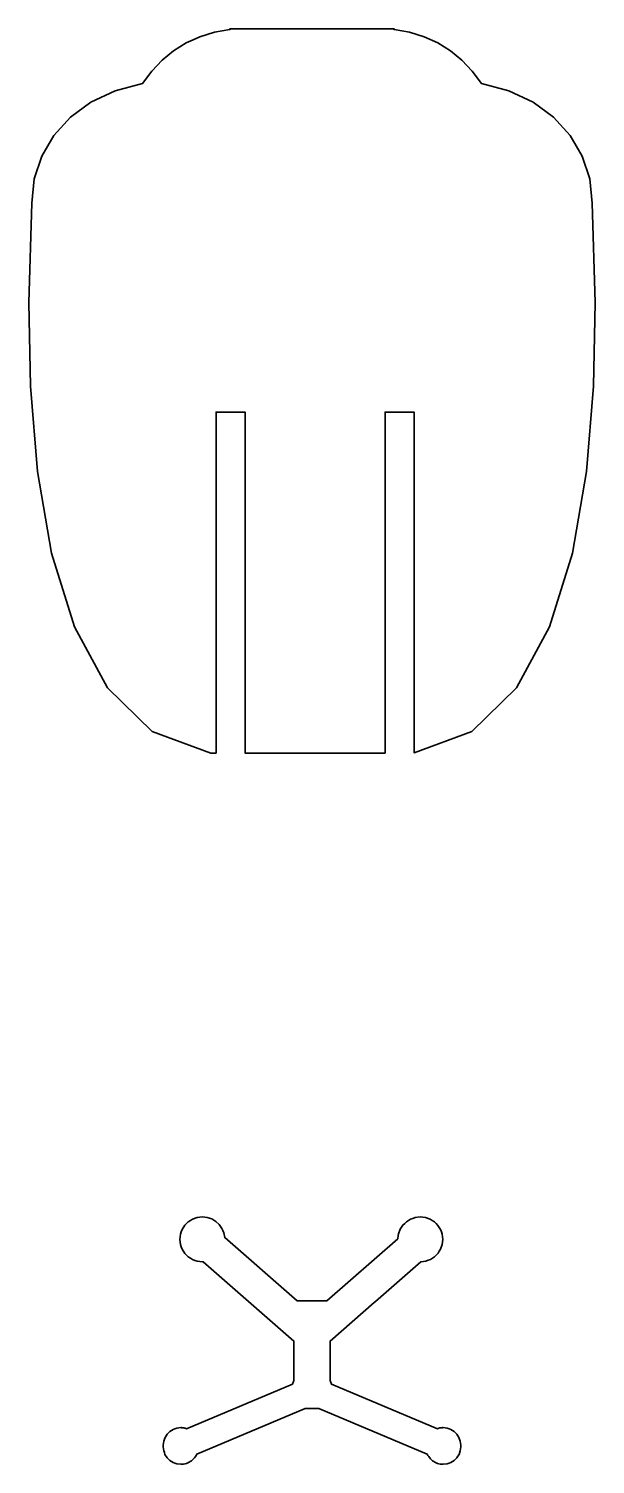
# Model space of a CAD drawing. Header units: millimetres. Extents: x -832 to 832, y -2001 to 2001.
# Drawn here: x -45.8 to 71.6, y -1961.6 to -1664 of the extents above; entities that cross this region are included whole.
import ezdxf

# ---------------------------------------------------------------- set-up
doc = ezdxf.new("R2010")
doc.units = ezdxf.units.MM
doc.header["$MEASUREMENT"] = 0
doc.layers.add('layer 1', color=7, linetype='Continuous')

msp = doc.modelspace()

# ---------------------------------------------------------------- linework, layer by layer
at = {"layer": 'layer 1', "color": 250, "lineweight": 35}
for points, knots in [([(-45.4, -1738.1201), (-45.4, -1738.1201), (-45.7643, -1720.743), (-45.7643, -1720.743), (-45.7643, -1720.743), (-45.7643, -1720.743), (-45.1522, -1700.1324), (-45.1522, -1700.1324), (-45.1522, -1700.1324), (-45.1522, -1700.1324), (-44.6189, -1695.108), (-44.6189, -1695.108), (-44.6189, -1695.108), (-44.6189, -1695.108), (-43.0621, -1690.3936), (-43.0621, -1690.3936), (-43.0621, -1690.3936), (-43.0621, -1690.3936), (-40.5462, -1686.0992), (-40.5462, -1686.0992), (-40.5462, -1686.0992), (-40.5462, -1686.0992), (-37.135, -1682.3343), (-37.135, -1682.3343), (-37.135, -1682.3343), (-37.135, -1682.3343), (-32.8933, -1679.2093), (-32.8933, -1679.2093), (-32.8933, -1679.2093), (-32.8933, -1679.2093), (-27.885, -1676.8333), (-27.885, -1676.8333), (-27.885, -1676.8333), (-27.885, -1676.8333), (-22.175, -1675.3167), (-22.175, -1675.3167), (-22.175, -1675.3167), (-22.175, -1675.3167), (-20.2942, -1672.7774), (-20.2942, -1672.7774), (-20.2942, -1672.7774), (-20.2942, -1672.7774), (-18.1525, -1670.5213), (-18.1525, -1670.5213), (-18.1525, -1670.5213), (-18.1525, -1670.5213), (-15.7665, -1668.5677), (-15.7665, -1668.5677), (-15.7665, -1668.5677), (-15.7665, -1668.5677), (-14.4598, -1667.7515), (-14.4598, -1667.7515), (-14.4598, -1667.7515), (-14.4598, -1667.7515), (-13.1531, -1666.9351), (-13.1531, -1666.9351), (-13.1531, -1666.9351), (-13.1531, -1666.9351), (-11.7409, -1666.2886), (-11.7409, -1666.2886), (-11.7409, -1666.2886), (-11.7409, -1666.2886), (-10.3287, -1665.6419), (-10.3287, -1665.6419), (-10.3287, -1665.6419), (-10.3287, -1665.6419), (-7.3102, -1664.7073), (-7.3102, -1664.7073), (-7.3102, -1664.7073), (-7.3102, -1664.7073), (-4.1145, -1664.1497), (-4.1145, -1664.1497), (-4.1145, -1664.1497), (-4.1145, -1664.1497), (-4.1145, -1663.9813), (-4.1145, -1663.9813), (-4.1145, -1663.9813), (-4.1145, -1663.9813), (29.9069, -1663.9813), (29.9069, -1663.9813), (29.9069, -1663.9813), (29.9069, -1663.9813), (29.9069, -1664.1497), (29.9069, -1664.1497), (29.9069, -1664.1497), (29.9069, -1664.1497), (33.1028, -1664.7073), (33.1028, -1664.7073), (33.1028, -1664.7073), (33.1028, -1664.7073), (34.612, -1665.1746), (34.612, -1665.1746), (34.612, -1665.1746), (34.612, -1665.1746), (36.1212, -1665.6422), (36.1212, -1665.6422), (36.1212, -1665.6422), (36.1212, -1665.6422), (38.9456, -1666.9351), (38.9456, -1666.9351), (38.9456, -1666.9351), (38.9456, -1666.9351), (40.2523, -1667.7513), (40.2523, -1667.7513), (40.2523, -1667.7513), (40.2523, -1667.7513), (41.559, -1668.5677), (41.559, -1668.5677), (41.559, -1668.5677), (41.559, -1668.5677), (43.945, -1670.5213), (43.945, -1670.5213), (43.945, -1670.5213), (43.945, -1670.5213), (46.0868, -1672.7774), (46.0868, -1672.7774), (46.0868, -1672.7774), (46.0868, -1672.7774), (47.9675, -1675.3167), (47.9675, -1675.3167), (47.9675, -1675.3167), (47.9675, -1675.3167), (53.6779, -1676.8333), (53.6779, -1676.8333), (53.6779, -1676.8333), (53.6779, -1676.8333), (58.6859, -1679.2093), (58.6859, -1679.2093), (58.6859, -1679.2093), (58.6859, -1679.2093), (62.9277, -1682.3343), (62.9277, -1682.3343), (62.9277, -1682.3343), (62.9277, -1682.3343), (66.3386, -1686.0989), (66.3386, -1686.0989), (66.3386, -1686.0989), (66.3386, -1686.0989), (68.8547, -1690.3934), (68.8547, -1690.3934), (68.8547, -1690.3934), (68.8547, -1690.3934), (70.4116, -1695.108), (70.4116, -1695.108), (70.4116, -1695.108), (70.4116, -1695.108), (70.9448, -1700.1324), (70.9448, -1700.1324), (70.9448, -1700.1324), (70.9448, -1700.1324), (71.5568, -1720.743), (71.5568, -1720.743), (71.5568, -1720.743), (71.5568, -1720.743), (71.1924, -1738.1201), (71.1924, -1738.1201), (71.1924, -1738.1201), (71.1924, -1738.1201), (69.7239, -1755.7636), (69.7239, -1755.7636), (69.7239, -1755.7636), (69.7239, -1755.7636), (66.8101, -1772.708), (66.8101, -1772.708), (66.8101, -1772.708), (66.8101, -1772.708), (62.1094, -1787.9873), (62.1094, -1787.9873), (62.1094, -1787.9873), (62.1094, -1787.9873), (55.281, -1800.6347), (55.281, -1800.6347), (55.281, -1800.6347), (55.281, -1800.6347), (45.9832, -1809.685), (45.9832, -1809.685), (45.9832, -1809.685), (45.9832, -1809.685), (34.0286, -1814.1152), (34.0286, -1814.1152), (34.0286, -1814.1152), (34.0286, -1814.1152), (34.0286, -1743.4853), (34.0286, -1743.4853), (34.0286, -1743.4853), (34.0286, -1743.4853), (28.0286, -1743.4853), (28.0286, -1743.4853), (28.0286, -1743.4853), (28.0286, -1743.4853), (28.0286, -1814.1723), (28.0286, -1814.1723), (28.0286, -1814.1723), (28.0286, -1814.1723), (-0.9715, -1814.1723), (-0.9715, -1814.1723), (-0.9715, -1814.1723), (-0.9715, -1814.1723), (-0.9715, -1743.4853), (-0.9715, -1743.4853), (-0.9715, -1743.4853), (-0.9715, -1743.4853), (-6.9715, -1743.4853), (-6.9715, -1743.4853), (-6.9715, -1743.4853), (-6.9715, -1743.4853), (-6.9715, -1814.1723), (-6.9715, -1814.1723), (-6.9715, -1814.1723), (-6.9715, -1814.1723), (-8.0823, -1814.1723), (-8.0823, -1814.1723), (-8.0823, -1814.1723), (-8.0823, -1814.1723), (-20.1907, -1809.685), (-20.1907, -1809.685), (-20.1907, -1809.685), (-20.1907, -1809.685), (-29.4884, -1800.6347), (-29.4884, -1800.6347), (-29.4884, -1800.6347), (-29.4884, -1800.6347), (-36.3171, -1787.9873), (-36.3171, -1787.9873), (-36.3171, -1787.9873), (-36.3171, -1787.9873), (-41.0177, -1772.708), (-41.0177, -1772.708), (-41.0177, -1772.708), (-41.0177, -1772.708), (-43.9315, -1755.7636), (-43.9315, -1755.7636), (-43.9315, -1755.7636), (-43.9315, -1755.7636), (-45.4, -1738.1201), (-45.4, -1738.1201)], [0, 0, 0, 0, 0.01666667, 0.01666667, 0.01666667, 0.01666667, 0.03333333, 0.03333333, 0.03333333, 0.03333333, 0.05, 0.05, 0.05, 0.05, 0.06666667, 0.06666667, 0.06666667, 0.06666667, 0.08333333, 0.08333333, 0.08333333, 0.08333333, 0.1, 0.1, 0.1, 0.1, 0.11666667, 0.11666667, 0.11666667, 0.11666667, 0.13333333, 0.13333333, 0.13333333, 0.13333333, 0.15, 0.15, 0.15, 0.15, 0.16666667, 0.16666667, 0.16666667, 0.16666667, 0.18333333, 0.18333333, 0.18333333, 0.18333333, 0.2, 0.2, 0.2, 0.2, 0.21666667, 0.21666667, 0.21666667, 0.21666667, 0.23333333, 0.23333333, 0.23333333, 0.23333333, 0.25, 0.25, 0.25, 0.25, 0.26666667, 0.26666667, 0.26666667, 0.26666667, 0.28333333, 0.28333333, 0.28333333, 0.28333333, 0.3, 0.3, 0.3, 0.3, 0.31666667, 0.31666667, 0.31666667, 0.31666667, 0.33333333, 0.33333333, 0.33333333, 0.33333333, 0.35, 0.35, 0.35, 0.35, 0.36666667, 0.36666667, 0.36666667, 0.36666667, 0.38333333, 0.38333333, 0.38333333, 0.38333333, 0.4, 0.4, 0.4, 0.4, 0.41666667, 0.41666667, 0.41666667, 0.41666667, 0.43333333, 0.43333333, 0.43333333, 0.43333333, 0.45, 0.45, 0.45, 0.45, 0.46666667, 0.46666667, 0.46666667, 0.46666667, 0.48333333, 0.48333333, 0.48333333, 0.48333333, 0.5, 0.5, 0.5, 0.5, 0.51666667, 0.51666667, 0.51666667, 0.51666667, 0.53333333, 0.53333333, 0.53333333, 0.53333333, 0.55, 0.55, 0.55, 0.55, 0.56666667, 0.56666667, 0.56666667, 0.56666667, 0.58333333, 0.58333333, 0.58333333, 0.58333333, 0.6, 0.6, 0.6, 0.6, 0.61666667, 0.61666667, 0.61666667, 0.61666667, 0.63333333, 0.63333333, 0.63333333, 0.63333333, 0.65, 0.65, 0.65, 0.65, 0.66666667, 0.66666667, 0.66666667, 0.66666667, 0.68333333, 0.68333333, 0.68333333, 0.68333333, 0.7, 0.7, 0.7, 0.7, 0.71666667, 0.71666667, 0.71666667, 0.71666667, 0.73333333, 0.73333333, 0.73333333, 0.73333333, 0.75, 0.75, 0.75, 0.75, 0.76666667, 0.76666667, 0.76666667, 0.76666667, 0.78333333, 0.78333333, 0.78333333, 0.78333333, 0.8, 0.8, 0.8, 0.8, 0.81666667, 0.81666667, 0.81666667, 0.81666667, 0.83333333, 0.83333333, 0.83333333, 0.83333333, 0.85, 0.85, 0.85, 0.85, 0.86666667, 0.86666667, 0.86666667, 0.86666667, 0.88333333, 0.88333333, 0.88333333, 0.88333333, 0.9, 0.9, 0.9, 0.9, 0.91666667, 0.91666667, 0.91666667, 0.91666667, 0.93333333, 0.93333333, 0.93333333, 0.93333333, 0.95, 0.95, 0.95, 0.95, 0.96666667, 0.96666667, 0.96666667, 0.96666667, 1, 1, 1, 1]), ([(-11.8571, -1919.1752), (-11.8571, -1919.1752), (-11.3668, -1919.3505), (-11.3668, -1919.3505), (-11.3668, -1919.3505), (-11.3668, -1919.3505), (-10.8765, -1919.5258), (-10.8765, -1919.5258), (-10.8765, -1919.5258), (-10.8765, -1919.5258), (-9.8084, -1919.6489), (-9.8084, -1919.6489), (-9.8084, -1919.6489), (-9.8084, -1919.6489), (-9.7369, -1919.6445), (-9.7369, -1919.6445), (-9.7369, -1919.6445), (-9.7369, -1919.6445), (-9.6655, -1919.6401), (-9.6655, -1919.6401), (-9.6655, -1919.6401), (-9.6655, -1919.6401), (9.1569, -1936.0683), (9.1569, -1936.0683), (9.1569, -1936.0683), (9.1569, -1936.0683), (9.1569, -1944.2812), (9.1569, -1944.2812), (9.1569, -1944.2812), (9.1569, -1944.2812), (8.8385, -1945.039), (8.8385, -1945.039), (8.8385, -1945.039), (8.8385, -1945.039), (-13.0704, -1954.2431), (-13.0704, -1954.2431), (-13.0704, -1954.2431), (-13.0704, -1954.2431), (-13.2361, -1954.1884), (-13.2361, -1954.1884), (-13.2361, -1954.1884), (-13.2361, -1954.1884), (-13.3065, -1954.1684), (-13.3065, -1954.1684), (-13.3065, -1954.1684), (-13.3065, -1954.1684), (-13.3907, -1954.145), (-13.3907, -1954.145), (-13.3907, -1954.145), (-13.3907, -1954.145), (-13.4104, -1954.1406), (-13.4104, -1954.1406), (-13.4104, -1954.1406), (-13.4104, -1954.1406), (-13.4896, -1954.1225), (-13.4896, -1954.1225), (-13.4896, -1954.1225), (-13.4896, -1954.1225), (-13.5748, -1954.103), (-13.5748, -1954.103), (-13.5748, -1954.103), (-13.5748, -1954.103), (-13.7459, -1954.0727), (-13.7459, -1954.0727), (-13.7459, -1954.0727), (-13.7459, -1954.0727), (-13.8192, -1954.0629), (-13.8192, -1954.0629), (-13.8192, -1954.0629), (-13.8192, -1954.0629), (-13.9057, -1954.0517), (-13.9057, -1954.0517), (-13.9057, -1954.0517), (-13.9057, -1954.0517), (-13.9246, -1954.0502), (-13.9246, -1954.0502), (-13.9246, -1954.0502), (-13.9246, -1954.0502), (-14.0045, -1954.0449), (-14.0045, -1954.0449), (-14.0045, -1954.0449), (-14.0045, -1954.0449), (-14.0915, -1954.0375), (-14.0915, -1954.0375), (-14.0915, -1954.0375), (-14.0915, -1954.0375), (-14.1763, -1954.0336), (-14.1763, -1954.0336), (-14.1763, -1954.0336), (-14.1763, -1954.0336), (-14.2637, -1954.0312), (-14.2637, -1954.0312), (-14.2637, -1954.0312), (-14.2637, -1954.0312), (-14.6861, -1954.0795), (-14.6861, -1954.0795), (-14.6861, -1954.0795), (-14.6861, -1954.0795), (-15.1045, -1954.1279), (-15.1045, -1954.1279), (-15.1045, -1954.1279), (-15.1045, -1954.1279), (-15.4887, -1954.2651), (-15.4887, -1954.2651), (-15.4887, -1954.2651), (-15.4887, -1954.2651), (-15.8729, -1954.4023), (-15.8729, -1954.4023), (-15.8729, -1954.4023), (-15.8729, -1954.4023), (-16.2117, -1954.6181), (-16.2117, -1954.6181), (-16.2117, -1954.6181), (-16.2117, -1954.6181), (-16.5506, -1954.8334), (-16.5506, -1954.8334), (-16.5506, -1954.8334), (-16.5506, -1954.8334), (-16.8332, -1955.1162), (-16.8332, -1955.1162), (-16.8332, -1955.1162), (-16.8332, -1955.1162), (-17.1158, -1955.3984), (-17.1158, -1955.3984), (-17.1158, -1955.3984), (-17.1158, -1955.3984), (-17.3273, -1955.7299), (-17.3273, -1955.7299), (-17.3273, -1955.7299), (-17.3273, -1955.7299), (-17.5402, -1956.0615), (-17.5402, -1956.0615), (-17.5402, -1956.0615), (-17.5402, -1956.0615), (-17.6814, -1956.4536), (-17.6814, -1956.4536), (-17.6814, -1956.4536), (-17.6814, -1956.4536), (-17.8213, -1956.8447), (-17.8213, -1956.8447), (-17.8213, -1956.8447), (-17.8213, -1956.8447), (-17.9178, -1957.6816), (-17.9178, -1957.6816), (-17.9178, -1957.6816), (-17.9178, -1957.6816), (-17.908, -1957.8295), (-17.908, -1957.8295), (-17.908, -1957.8295), (-17.908, -1957.8295), (-17.9178, -1957.9775), (-17.9178, -1957.9775), (-17.9178, -1957.9775), (-17.9178, -1957.9775), (-17.8213, -1958.8144), (-17.8213, -1958.8144), (-17.8213, -1958.8144), (-17.8213, -1958.8144), (-17.6841, -1959.1987), (-17.6841, -1959.1987), (-17.6841, -1959.1987), (-17.6841, -1959.1987), (-17.5468, -1959.583), (-17.5468, -1959.583), (-17.5468, -1959.583), (-17.5468, -1959.583), (-17.1158, -1960.2607), (-17.1158, -1960.2607), (-17.1158, -1960.2607), (-17.1158, -1960.2607), (-16.5506, -1960.8261), (-16.5506, -1960.8261), (-16.5506, -1960.8261), (-16.5506, -1960.8261), (-16.2116, -1961.0415), (-16.2116, -1961.0415), (-16.2116, -1961.0415), (-16.2116, -1961.0415), (-15.8726, -1961.2568), (-15.8726, -1961.2568), (-15.8726, -1961.2568), (-15.8726, -1961.2568), (-15.4886, -1961.3945), (-15.4886, -1961.3945), (-15.4886, -1961.3945), (-15.4886, -1961.3945), (-15.1045, -1961.5317), (-15.1045, -1961.5317), (-15.1045, -1961.5317), (-15.1045, -1961.5317), (-14.2676, -1961.6279), (-14.2676, -1961.6279), (-14.2676, -1961.6279), (-14.2676, -1961.6279), (-13.9819, -1961.6059), (-13.9819, -1961.6059), (-13.9819, -1961.6059), (-13.9819, -1961.6059), (-13.6836, -1961.5815), (-13.6836, -1961.5815), (-13.6836, -1961.5815), (-13.6836, -1961.5815), (-13.3858, -1961.5063), (-13.3858, -1961.5063), (-13.3858, -1961.5063), (-13.3858, -1961.5063), (-13.1004, -1961.4345), (-13.1004, -1961.4345), (-13.1004, -1961.4345), (-13.1004, -1961.4345), (-12.8324, -1961.3188), (-12.8324, -1961.3188), (-12.8324, -1961.3188), (-12.8324, -1961.3188), (-12.5645, -1961.2036), (-12.5645, -1961.2036), (-12.5645, -1961.2036), (-12.5645, -1961.2036), (-12.3193, -1961.0473), (-12.3193, -1961.0473), (-12.3193, -1961.0473), (-12.3193, -1961.0473), (-12.074, -1960.8911), (-12.074, -1960.8911), (-12.074, -1960.8911), (-12.074, -1960.8911), (-11.638, -1960.5034), (-11.638, -1960.5034), (-11.638, -1960.5034), (-11.638, -1960.5034), (-11.452, -1960.2749), (-11.452, -1960.2749), (-11.452, -1960.2749), (-11.452, -1960.2749), (-11.2636, -1960.0424), (-11.2636, -1960.0424), (-11.2636, -1960.0424), (-11.2636, -1960.0424), (-11.2523, -1960.0244), (-11.2523, -1960.0244), (-11.2523, -1960.0244), (-11.2523, -1960.0244), (-11.1151, -1959.7827), (-11.1151, -1959.7827), (-11.1151, -1959.7827), (-11.1151, -1959.7827), (-10.969, -1959.5278), (-10.969, -1959.5278), (-10.969, -1959.5278), (-10.969, -1959.5278), (11.4858, -1950.0942), (11.4858, -1950.0942), (11.4858, -1950.0942), (11.4858, -1950.0942), (14.3065, -1950.0942), (14.3065, -1950.0942), (14.3065, -1950.0942), (14.3065, -1950.0942), (36.7614, -1959.5278), (36.7614, -1959.5278), (36.7614, -1959.5278), (36.7614, -1959.5278), (36.9101, -1959.7875), (36.9101, -1959.7875), (36.9101, -1959.7875), (36.9101, -1959.7875), (37.0588, -1960.0468), (37.0588, -1960.0468), (37.0588, -1960.0468), (37.0588, -1960.0468), (37.4304, -1960.5034), (37.4304, -1960.5034), (37.4304, -1960.5034), (37.4304, -1960.5034), (37.6553, -1960.6879), (37.6553, -1960.6879), (37.6553, -1960.6879), (37.6553, -1960.6879), (37.8734, -1960.8818), (37.8734, -1960.8818), (37.8734, -1960.8818), (37.8734, -1960.8818), (38.1118, -1961.0473), (38.1118, -1961.0473), (38.1118, -1961.0473), (38.1118, -1961.0473), (38.3571, -1961.2036), (38.3571, -1961.2036), (38.3571, -1961.2036), (38.3571, -1961.2036), (38.625, -1961.3193), (38.625, -1961.3193), (38.625, -1961.3193), (38.625, -1961.3193), (38.8928, -1961.4345), (38.8928, -1961.4345), (38.8928, -1961.4345), (38.8928, -1961.4345), (39.4637, -1961.5781), (39.4637, -1961.5781), (39.4637, -1961.5781), (39.4637, -1961.5781), (39.7619, -1961.603), (39.7619, -1961.603), (39.7619, -1961.603), (39.7619, -1961.603), (40.06, -1961.6279), (40.06, -1961.6279), (40.06, -1961.6279), (40.06, -1961.6279), (40.8969, -1961.5317), (40.8969, -1961.5317), (40.8969, -1961.5317), (40.8969, -1961.5317), (41.281, -1961.394), (41.281, -1961.394), (41.281, -1961.394), (41.281, -1961.394), (41.665, -1961.2568), (41.665, -1961.2568), (41.665, -1961.2568), (41.665, -1961.2568), (42.0039, -1961.0415), (42.0039, -1961.0415), (42.0039, -1961.0415), (42.0039, -1961.0415), (42.3427, -1960.8261), (42.3427, -1960.8261), (42.3427, -1960.8261), (42.3427, -1960.8261), (42.9082, -1960.2607), (42.9082, -1960.2607), (42.9082, -1960.2607), (42.9082, -1960.2607), (43.1237, -1959.9218), (43.1237, -1959.9218), (43.1237, -1959.9218), (43.1237, -1959.9218), (43.3393, -1959.583), (43.3393, -1959.583), (43.3393, -1959.583), (43.3393, -1959.583), (43.6137, -1958.8144), (43.6137, -1958.8144), (43.6137, -1958.8144), (43.6137, -1958.8144), (43.71, -1957.9775), (43.71, -1957.9775), (43.71, -1957.9775), (43.71, -1957.9775), (43.7048, -1957.8989), (43.7048, -1957.8989), (43.7048, -1957.8989), (43.7048, -1957.8989), (43.7024, -1957.8251), (43.7024, -1957.8251), (43.7024, -1957.8251), (43.7024, -1957.8251), (43.7076, -1957.7558), (43.7076, -1957.7558), (43.7076, -1957.7558), (43.7076, -1957.7558), (43.71, -1957.6816), (43.71, -1957.6816), (43.71, -1957.6816), (43.71, -1957.6816), (43.6137, -1956.8447), (43.6137, -1956.8447), (43.6137, -1956.8447), (43.6137, -1956.8447), (43.3389, -1956.0761), (43.3389, -1956.0761), (43.3389, -1956.0761), (43.3389, -1956.0761), (42.9082, -1955.3984), (42.9082, -1955.3984), (42.9082, -1955.3984), (42.9082, -1955.3984), (42.8187, -1955.309), (42.8187, -1955.309), (42.8187, -1955.309), (42.8187, -1955.309), (42.6256, -1955.1157), (42.6256, -1955.1157), (42.6256, -1955.1157), (42.6256, -1955.1157), (42.5361, -1955.0263), (42.5361, -1955.0263), (42.5361, -1955.0263), (42.5361, -1955.0263), (42.343, -1954.8334), (42.343, -1954.8334), (42.343, -1954.8334), (42.343, -1954.8334), (42.0041, -1954.6176), (42.0041, -1954.6176), (42.0041, -1954.6176), (42.0041, -1954.6176), (41.6652, -1954.4023), (41.6652, -1954.4023), (41.6652, -1954.4023), (41.6652, -1954.4023), (41.2811, -1954.2651), (41.2811, -1954.2651), (41.2811, -1954.2651), (41.2811, -1954.2651), (40.8969, -1954.1279), (40.8969, -1954.1279), (40.8969, -1954.1279), (40.8969, -1954.1279), (40.4785, -1954.0795), (40.4785, -1954.0795), (40.4785, -1954.0795), (40.4785, -1954.0795), (40.06, -1954.0312), (40.06, -1954.0312), (40.06, -1954.0312), (40.06, -1954.0312), (39.9727, -1954.0341), (39.9727, -1954.0341), (39.9727, -1954.0341), (39.9727, -1954.0341), (39.8853, -1954.0371), (39.8853, -1954.0371), (39.8853, -1954.0371), (39.8853, -1954.0371), (39.7113, -1954.0507), (39.7113, -1954.0507), (39.7113, -1954.0507), (39.7113, -1954.0507), (39.6249, -1954.062), (39.6249, -1954.062), (39.6249, -1954.062), (39.6249, -1954.062), (39.5385, -1954.0727), (39.5385, -1954.0727), (39.5385, -1954.0727), (39.5385, -1954.0727), (39.3671, -1954.103), (39.3671, -1954.103), (39.3671, -1954.103), (39.3671, -1954.103), (39.197, -1954.1416), (39.197, -1954.1416), (39.197, -1954.1416), (39.197, -1954.1416), (39.1129, -1954.165), (39.1129, -1954.165), (39.1129, -1954.165), (39.1129, -1954.165), (39.0288, -1954.1884), (39.0288, -1954.1884), (39.0288, -1954.1884), (39.0288, -1954.1884), (38.863, -1954.2431), (38.863, -1954.2431), (38.863, -1954.2431), (38.863, -1954.2431), (16.9538, -1945.039), (16.9538, -1945.039), (16.9538, -1945.039), (16.9538, -1945.039), (16.6354, -1944.2812), (16.6354, -1944.2812), (16.6354, -1944.2812), (16.6354, -1944.2812), (16.6353, -1936.0683), (16.6353, -1936.0683), (16.6353, -1936.0683), (16.6353, -1936.0683), (25.7961, -1928.0732), (25.7961, -1928.0732), (25.7961, -1928.0732), (25.7961, -1928.0732), (26.0367, -1927.8627), (26.0367, -1927.8627), (26.0367, -1927.8627), (26.0367, -1927.8627), (35.438, -1919.6577), (35.438, -1919.6577), (35.438, -1919.6577), (35.438, -1919.6577), (35.9618, -1919.5854), (35.9618, -1919.5854), (35.9618, -1919.5854), (35.9618, -1919.5854), (36.4856, -1919.5136), (36.4856, -1919.5136), (36.4856, -1919.5136), (36.4856, -1919.5136), (36.965, -1919.3325), (36.965, -1919.3325), (36.965, -1919.3325), (36.965, -1919.3325), (37.4443, -1919.1513), (37.4443, -1919.1513), (37.4443, -1919.1513), (37.4443, -1919.1513), (37.8661, -1918.874), (37.8661, -1918.874), (37.8661, -1918.874), (37.8661, -1918.874), (38.2879, -1918.5971), (38.2879, -1918.5971), (38.2879, -1918.5971), (38.2879, -1918.5971), (38.9902, -1917.8784), (38.9902, -1917.8784), (38.9902, -1917.8784), (38.9902, -1917.8784), (39.2575, -1917.4501), (39.2575, -1917.4501), (39.2575, -1917.4501), (39.2575, -1917.4501), (39.5247, -1917.0224), (39.5247, -1917.0224), (39.5247, -1917.0224), (39.5247, -1917.0224), (39.8648, -1916.0556), (39.8648, -1916.0556), (39.8648, -1916.0556), (39.8648, -1916.0556), (39.9844, -1915.0048), (39.9844, -1915.0048), (39.9844, -1915.0048), (39.9844, -1915.0048), (39.8616, -1913.9365), (39.8616, -1913.9365), (39.8616, -1913.9365), (39.8616, -1913.9365), (39.6862, -1913.4462), (39.6862, -1913.4462), (39.6862, -1913.4462), (39.6862, -1913.4462), (39.5108, -1912.956), (39.5108, -1912.956), (39.5108, -1912.956), (39.5108, -1912.956), (39.2359, -1912.5234), (39.2359, -1912.5234), (39.2359, -1912.5234), (39.2359, -1912.5234), (38.9609, -1912.0908), (38.9609, -1912.0908), (38.9609, -1912.0908), (38.9609, -1912.0908), (38.6002, -1911.7304), (38.6002, -1911.7304), (38.6002, -1911.7304), (38.6002, -1911.7304), (38.2395, -1911.3696), (38.2395, -1911.3696), (38.2395, -1911.3696), (38.2395, -1911.3696), (37.8069, -1911.0942), (37.8069, -1911.0942), (37.8069, -1911.0942), (37.8069, -1911.0942), (37.3743, -1910.8193), (37.3743, -1910.8193), (37.3743, -1910.8193), (37.3743, -1910.8193), (36.3936, -1910.4687), (36.3936, -1910.4687), (36.3936, -1910.4687), (36.3936, -1910.4687), (35.3252, -1910.3457), (35.3252, -1910.3457), (35.3252, -1910.3457), (35.3252, -1910.3457), (34.2772, -1910.4648), (34.2772, -1910.4648), (34.2772, -1910.4648), (34.2772, -1910.4648), (33.7947, -1910.6342), (33.7947, -1910.6342), (33.7947, -1910.6342), (33.7947, -1910.6342), (33.3123, -1910.8037), (33.3123, -1910.8037), (33.3123, -1910.8037), (33.3123, -1910.8037), (32.4575, -1911.3359), (32.4575, -1911.3359), (32.4575, -1911.3359), (32.4575, -1911.3359), (32.0983, -1911.6855), (32.0983, -1911.6855), (32.0983, -1911.6855), (32.0983, -1911.6855), (31.739, -1912.0351), (31.739, -1912.0351), (31.739, -1912.0351), (31.739, -1912.0351), (31.4619, -1912.4555), (31.4619, -1912.4555), (31.4619, -1912.4555), (31.4619, -1912.4555), (31.1848, -1912.8759), (31.1848, -1912.8759), (31.1848, -1912.8759), (31.1848, -1912.8759), (30.8206, -1913.8315), (30.8206, -1913.8315), (30.8206, -1913.8315), (30.8206, -1913.8315), (30.7664, -1914.2163), (30.7664, -1914.2163), (30.7664, -1914.2163), (30.7664, -1914.2163), (30.6736, -1914.8759), (30.6736, -1914.8759), (30.6736, -1914.8759), (30.6736, -1914.8759), (15.9699, -1927.7094), (15.9699, -1927.7094), (15.9699, -1927.7094), (15.9699, -1927.7094), (9.9794, -1927.706), (9.9794, -1927.706), (9.9794, -1927.706), (9.9794, -1927.706), (9.8186, -1927.706), (9.8186, -1927.706), (9.8186, -1927.706), (9.8186, -1927.706), (-5.1713, -1914.623), (-5.1713, -1914.623), (-5.1713, -1914.623), (-5.1713, -1914.623), (-5.3602, -1913.6225), (-5.3602, -1913.6225), (-5.3602, -1913.6225), (-5.3602, -1913.6225), (-5.5544, -1913.1679), (-5.5544, -1913.1679), (-5.5544, -1913.1679), (-5.5544, -1913.1679), (-5.7485, -1912.7133), (-5.7485, -1912.7133), (-5.7485, -1912.7133), (-5.7485, -1912.7133), (-6.3109, -1911.9174), (-6.3109, -1911.9174), (-6.3109, -1911.9174), (-6.3109, -1911.9174), (-7.0231, -1911.2583), (-7.0231, -1911.2583), (-7.0231, -1911.2583), (-7.0231, -1911.2583), (-7.8599, -1910.7587), (-7.8599, -1910.7587), (-7.8599, -1910.7587), (-7.8599, -1910.7587), (-8.3281, -1910.6), (-8.3281, -1910.6), (-8.3281, -1910.6), (-8.3281, -1910.6), (-8.7964, -1910.4414), (-8.7964, -1910.4414), (-8.7964, -1910.4414), (-8.7964, -1910.4414), (-9.8083, -1910.33), (-9.8083, -1910.33), (-9.8083, -1910.33), (-9.8083, -1910.33), (-10.8765, -1910.4531), (-10.8765, -1910.4531), (-10.8765, -1910.4531), (-10.8765, -1910.4531), (-11.8574, -1910.8037), (-11.8574, -1910.8037), (-11.8574, -1910.8037), (-11.8574, -1910.8037), (-12.2899, -1911.0786), (-12.2899, -1911.0786), (-12.2899, -1911.0786), (-12.2899, -1911.0786), (-12.7224, -1911.354), (-12.7224, -1911.354), (-12.7224, -1911.354), (-12.7224, -1911.354), (-13.0834, -1911.7143), (-13.0834, -1911.7143), (-13.0834, -1911.7143), (-13.0834, -1911.7143), (-13.4443, -1912.0751), (-13.4443, -1912.0751), (-13.4443, -1912.0751), (-13.4443, -1912.0751), (-13.994, -1912.9404), (-13.994, -1912.9404), (-13.994, -1912.9404), (-13.994, -1912.9404), (-14.1694, -1913.4306), (-14.1694, -1913.4306), (-14.1694, -1913.4306), (-14.1694, -1913.4306), (-14.3447, -1913.9213), (-14.3447, -1913.9213), (-14.3447, -1913.9213), (-14.3447, -1913.9213), (-14.4678, -1914.9897), (-14.4678, -1914.9897), (-14.4678, -1914.9897), (-14.4678, -1914.9897), (-14.3446, -1916.0581), (-14.3446, -1916.0581), (-14.3446, -1916.0581), (-14.3446, -1916.0581), (-14.1695, -1916.5483), (-14.1695, -1916.5483), (-14.1695, -1916.5483), (-14.1695, -1916.5483), (-13.9943, -1917.0385), (-13.9943, -1917.0385), (-13.9943, -1917.0385), (-13.9943, -1917.0385), (-13.4441, -1917.9038), (-13.4441, -1917.9038), (-13.4441, -1917.9038), (-13.4441, -1917.9038), (-12.7225, -1918.6254), (-12.7225, -1918.6254), (-12.7225, -1918.6254), (-12.7225, -1918.6254), (-12.2898, -1918.9003), (-12.2898, -1918.9003), (-12.2898, -1918.9003), (-12.2898, -1918.9003), (-11.8571, -1919.1752), (-11.8571, -1919.1752)], [0, 0, 0, 0, 0.00543478, 0.00543478, 0.00543478, 0.00543478, 0.01086957, 0.01086957, 0.01086957, 0.01086957, 0.01630435, 0.01630435, 0.01630435, 0.01630435, 0.02173913, 0.02173913, 0.02173913, 0.02173913, 0.02717391, 0.02717391, 0.02717391, 0.02717391, 0.0326087, 0.0326087, 0.0326087, 0.0326087, 0.03804348, 0.03804348, 0.03804348, 0.03804348, 0.04347826, 0.04347826, 0.04347826, 0.04347826, 0.04891304, 0.04891304, 0.04891304, 0.04891304, 0.05434783, 0.05434783, 0.05434783, 0.05434783, 0.05978261, 0.05978261, 0.05978261, 0.05978261, 0.06521739, 0.06521739, 0.06521739, 0.06521739, 0.07065217, 0.07065217, 0.07065217, 0.07065217, 0.07608696, 0.07608696, 0.07608696, 0.07608696, 0.08152174, 0.08152174, 0.08152174, 0.08152174, 0.08695652, 0.08695652, 0.08695652, 0.08695652, 0.0923913, 0.0923913, 0.0923913, 0.0923913, 0.09782609, 0.09782609, 0.09782609, 0.09782609, 0.10326087, 0.10326087, 0.10326087, 0.10326087, 0.10869565, 0.10869565, 0.10869565, 0.10869565, 0.11413043, 0.11413043, 0.11413043, 0.11413043, 0.11956522, 0.11956522, 0.11956522, 0.11956522, 0.125, 0.125, 0.125, 0.125, 0.13043478, 0.13043478, 0.13043478, 0.13043478, 0.13586957, 0.13586957, 0.13586957, 0.13586957, 0.14130435, 0.14130435, 0.14130435, 0.14130435, 0.14673913, 0.14673913, 0.14673913, 0.14673913, 0.15217391, 0.15217391, 0.15217391, 0.15217391, 0.1576087, 0.1576087, 0.1576087, 0.1576087, 0.16304348, 0.16304348, 0.16304348, 0.16304348, 0.16847826, 0.16847826, 0.16847826, 0.16847826, 0.17391304, 0.17391304, 0.17391304, 0.17391304, 0.17934783, 0.17934783, 0.17934783, 0.17934783, 0.18478261, 0.18478261, 0.18478261, 0.18478261, 0.19021739, 0.19021739, 0.19021739, 0.19021739, 0.19565217, 0.19565217, 0.19565217, 0.19565217, 0.20108696, 0.20108696, 0.20108696, 0.20108696, 0.20652174, 0.20652174, 0.20652174, 0.20652174, 0.21195652, 0.21195652, 0.21195652, 0.21195652, 0.2173913, 0.2173913, 0.2173913, 0.2173913, 0.22282609, 0.22282609, 0.22282609, 0.22282609, 0.22826087, 0.22826087, 0.22826087, 0.22826087, 0.23369565, 0.23369565, 0.23369565, 0.23369565, 0.23913043, 0.23913043, 0.23913043, 0.23913043, 0.24456522, 0.24456522, 0.24456522, 0.24456522, 0.25, 0.25, 0.25, 0.25, 0.25543478, 0.25543478, 0.25543478, 0.25543478, 0.26086957, 0.26086957, 0.26086957, 0.26086957, 0.26630435, 0.26630435, 0.26630435, 0.26630435, 0.27173913, 0.27173913, 0.27173913, 0.27173913, 0.27717391, 0.27717391, 0.27717391, 0.27717391, 0.2826087, 0.2826087, 0.2826087, 0.2826087, 0.28804348, 0.28804348, 0.28804348, 0.28804348, 0.29347826, 0.29347826, 0.29347826, 0.29347826, 0.29891304, 0.29891304, 0.29891304, 0.29891304, 0.30434783, 0.30434783, 0.30434783, 0.30434783, 0.30978261, 0.30978261, 0.30978261, 0.30978261, 0.31521739, 0.31521739, 0.31521739, 0.31521739, 0.32065217, 0.32065217, 0.32065217, 0.32065217, 0.32608696, 0.32608696, 0.32608696, 0.32608696, 0.33152174, 0.33152174, 0.33152174, 0.33152174, 0.33695652, 0.33695652, 0.33695652, 0.33695652, 0.3423913, 0.3423913, 0.3423913, 0.3423913, 0.34782609, 0.34782609, 0.34782609, 0.34782609, 0.35326087, 0.35326087, 0.35326087, 0.35326087, 0.35869565, 0.35869565, 0.35869565, 0.35869565, 0.36413043, 0.36413043, 0.36413043, 0.36413043, 0.36956522, 0.36956522, 0.36956522, 0.36956522, 0.375, 0.375, 0.375, 0.375, 0.38043478, 0.38043478, 0.38043478, 0.38043478, 0.38586957, 0.38586957, 0.38586957, 0.38586957, 0.39130435, 0.39130435, 0.39130435, 0.39130435, 0.39673913, 0.39673913, 0.39673913, 0.39673913, 0.40217391, 0.40217391, 0.40217391, 0.40217391, 0.4076087, 0.4076087, 0.4076087, 0.4076087, 0.41304348, 0.41304348, 0.41304348, 0.41304348, 0.41847826, 0.41847826, 0.41847826, 0.41847826, 0.42391304, 0.42391304, 0.42391304, 0.42391304, 0.42934783, 0.42934783, 0.42934783, 0.42934783, 0.43478261, 0.43478261, 0.43478261, 0.43478261, 0.44021739, 0.44021739, 0.44021739, 0.44021739, 0.44565217, 0.44565217, 0.44565217, 0.44565217, 0.45108696, 0.45108696, 0.45108696, 0.45108696, 0.45652174, 0.45652174, 0.45652174, 0.45652174, 0.46195652, 0.46195652, 0.46195652, 0.46195652, 0.4673913, 0.4673913, 0.4673913, 0.4673913, 0.47282609, 0.47282609, 0.47282609, 0.47282609, 0.47826087, 0.47826087, 0.47826087, 0.47826087, 0.48369565, 0.48369565, 0.48369565, 0.48369565, 0.48913043, 0.48913043, 0.48913043, 0.48913043, 0.49456522, 0.49456522, 0.49456522, 0.49456522, 0.5, 0.5, 0.5, 0.5, 0.50543478, 0.50543478, 0.50543478, 0.50543478, 0.51086957, 0.51086957, 0.51086957, 0.51086957, 0.51630435, 0.51630435, 0.51630435, 0.51630435, 0.52173913, 0.52173913, 0.52173913, 0.52173913, 0.52717391, 0.52717391, 0.52717391, 0.52717391, 0.5326087, 0.5326087, 0.5326087, 0.5326087, 0.53804348, 0.53804348, 0.53804348, 0.53804348, 0.54347826, 0.54347826, 0.54347826, 0.54347826, 0.54891304, 0.54891304, 0.54891304, 0.54891304, 0.55434783, 0.55434783, 0.55434783, 0.55434783, 0.55978261, 0.55978261, 0.55978261, 0.55978261, 0.56521739, 0.56521739, 0.56521739, 0.56521739, 0.57065217, 0.57065217, 0.57065217, 0.57065217, 0.57608696, 0.57608696, 0.57608696, 0.57608696, 0.58152174, 0.58152174, 0.58152174, 0.58152174, 0.58695652, 0.58695652, 0.58695652, 0.58695652, 0.5923913, 0.5923913, 0.5923913, 0.5923913, 0.59782609, 0.59782609, 0.59782609, 0.59782609, 0.60326087, 0.60326087, 0.60326087, 0.60326087, 0.60869565, 0.60869565, 0.60869565, 0.60869565, 0.61413043, 0.61413043, 0.61413043, 0.61413043, 0.61956522, 0.61956522, 0.61956522, 0.61956522, 0.625, 0.625, 0.625, 0.625, 0.63043478, 0.63043478, 0.63043478, 0.63043478, 0.63586957, 0.63586957, 0.63586957, 0.63586957, 0.64130435, 0.64130435, 0.64130435, 0.64130435, 0.64673913, 0.64673913, 0.64673913, 0.64673913, 0.65217391, 0.65217391, 0.65217391, 0.65217391, 0.6576087, 0.6576087, 0.6576087, 0.6576087, 0.66304348, 0.66304348, 0.66304348, 0.66304348, 0.66847826, 0.66847826, 0.66847826, 0.66847826, 0.67391304, 0.67391304, 0.67391304, 0.67391304, 0.67934783, 0.67934783, 0.67934783, 0.67934783, 0.68478261, 0.68478261, 0.68478261, 0.68478261, 0.69021739, 0.69021739, 0.69021739, 0.69021739, 0.69565217, 0.69565217, 0.69565217, 0.69565217, 0.70108696, 0.70108696, 0.70108696, 0.70108696, 0.70652174, 0.70652174, 0.70652174, 0.70652174, 0.71195652, 0.71195652, 0.71195652, 0.71195652, 0.7173913, 0.7173913, 0.7173913, 0.7173913, 0.72282609, 0.72282609, 0.72282609, 0.72282609, 0.72826087, 0.72826087, 0.72826087, 0.72826087, 0.73369565, 0.73369565, 0.73369565, 0.73369565, 0.73913043, 0.73913043, 0.73913043, 0.73913043, 0.74456522, 0.74456522, 0.74456522, 0.74456522, 0.75, 0.75, 0.75, 0.75, 0.75543478, 0.75543478, 0.75543478, 0.75543478, 0.76086957, 0.76086957, 0.76086957, 0.76086957, 0.76630435, 0.76630435, 0.76630435, 0.76630435, 0.77173913, 0.77173913, 0.77173913, 0.77173913, 0.77717391, 0.77717391, 0.77717391, 0.77717391, 0.7826087, 0.7826087, 0.7826087, 0.7826087, 0.78804348, 0.78804348, 0.78804348, 0.78804348, 0.79347826, 0.79347826, 0.79347826, 0.79347826, 0.79891304, 0.79891304, 0.79891304, 0.79891304, 0.80434783, 0.80434783, 0.80434783, 0.80434783, 0.80978261, 0.80978261, 0.80978261, 0.80978261, 0.81521739, 0.81521739, 0.81521739, 0.81521739, 0.82065217, 0.82065217, 0.82065217, 0.82065217, 0.82608696, 0.82608696, 0.82608696, 0.82608696, 0.83152174, 0.83152174, 0.83152174, 0.83152174, 0.83695652, 0.83695652, 0.83695652, 0.83695652, 0.8423913, 0.8423913, 0.8423913, 0.8423913, 0.84782609, 0.84782609, 0.84782609, 0.84782609, 0.85326087, 0.85326087, 0.85326087, 0.85326087, 0.85869565, 0.85869565, 0.85869565, 0.85869565, 0.86413043, 0.86413043, 0.86413043, 0.86413043, 0.86956522, 0.86956522, 0.86956522, 0.86956522, 0.875, 0.875, 0.875, 0.875, 0.88043478, 0.88043478, 0.88043478, 0.88043478, 0.88586957, 0.88586957, 0.88586957, 0.88586957, 0.89130435, 0.89130435, 0.89130435, 0.89130435, 0.89673913, 0.89673913, 0.89673913, 0.89673913, 0.90217391, 0.90217391, 0.90217391, 0.90217391, 0.9076087, 0.9076087, 0.9076087, 0.9076087, 0.91304348, 0.91304348, 0.91304348, 0.91304348, 0.91847826, 0.91847826, 0.91847826, 0.91847826, 0.92391304, 0.92391304, 0.92391304, 0.92391304, 0.92934783, 0.92934783, 0.92934783, 0.92934783, 0.93478261, 0.93478261, 0.93478261, 0.93478261, 0.94021739, 0.94021739, 0.94021739, 0.94021739, 0.94565217, 0.94565217, 0.94565217, 0.94565217, 0.95108696, 0.95108696, 0.95108696, 0.95108696, 0.95652174, 0.95652174, 0.95652174, 0.95652174, 0.96195652, 0.96195652, 0.96195652, 0.96195652, 0.9673913, 0.9673913, 0.9673913, 0.9673913, 0.97282609, 0.97282609, 0.97282609, 0.97282609, 0.97826087, 0.97826087, 0.97826087, 0.97826087, 0.98369565, 0.98369565, 0.98369565, 0.98369565, 0.98913043, 0.98913043, 0.98913043, 0.98913043, 1, 1, 1, 1])]:
    msp.add_open_spline(points, degree=3, knots=knots, dxfattribs=at)

doc.saveas('drawing.dxf')
